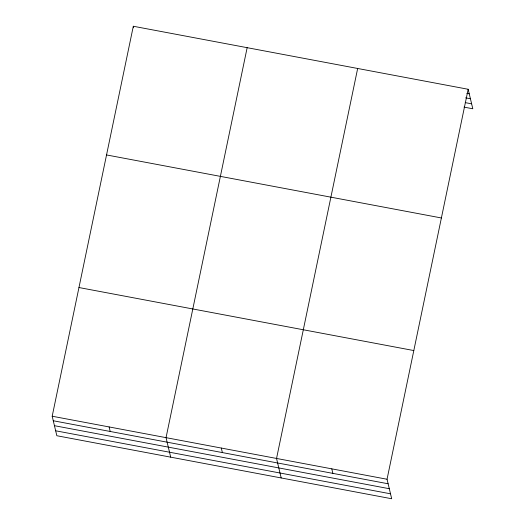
<?xml version="1.0" encoding="UTF-8"?>
<svg xmlns="http://www.w3.org/2000/svg" width="525" height="525" viewBox="0 0 525 525"><rect width="100%" height="100%" fill="white"/><g stroke="black" fill="none" stroke-linecap="round" stroke-linejoin="round"><path stroke-width="0.79" d="M468.162 89.27L387.043 479.246L391.689 498.75L56.838 435.73L52.192 416.227L133.311 26.25L468.162 89.27L472.808 108.773L464.002 107.113M247.157 47.677L166.044 437.653L170.691 457.157M357.663 68.473L276.544 458.45L281.19 477.953M466.837 93.345L469.238 93.798M465.616 97.834L470.42 98.739M465.222 102.624L471.627 103.832M106.542 154.941L441.394 217.967M78.96 287.536L413.812 350.556M52.192 416.227L387.043 479.246M53.268 420.755L388.126 483.774M54.449 425.696L389.301 488.716M55.663 430.789L390.515 493.808M331.793 468.851L332.87 473.373M133.311 26.25L133.672 27.759M221.294 448.055L222.37 452.576M109.115 426.943L110.197 431.465"/></g></svg>
